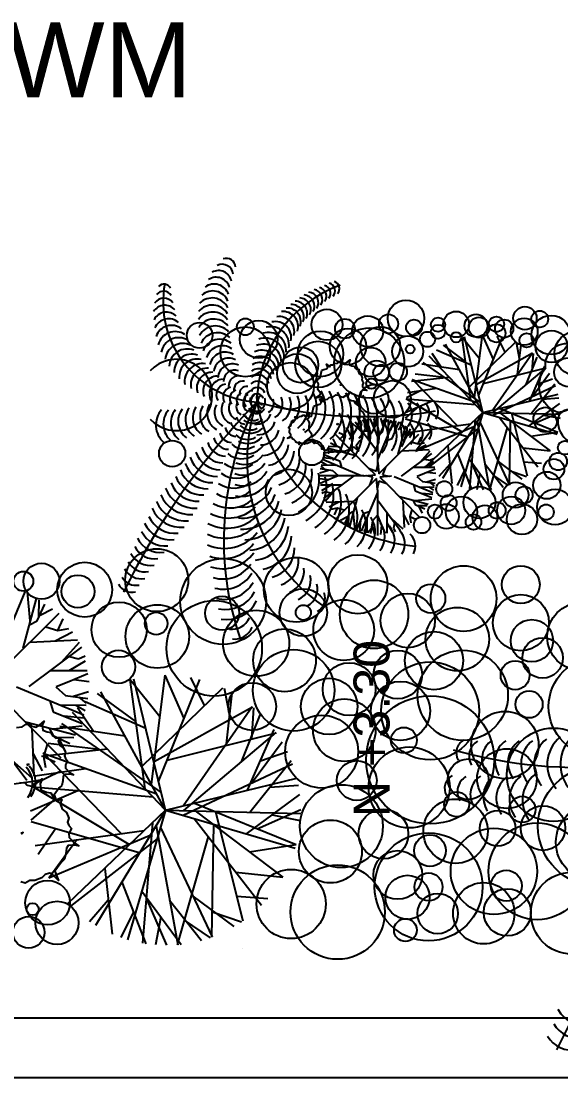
# Model space of a CAD drawing. Header units: inches. Extents: x 0 to 2330, y 0 to 1444.
# Drawn here: x 842.5 to 896.7, y 335.6 to 441.8 of the extents above; entities that cross this region are included whole.
import ezdxf

# ---------------------------------------------------------------- set-up
doc = ezdxf.new("R2010")
doc.units = ezdxf.units.IN
doc.header["$MEASUREMENT"] = 0
for name, color, linetype in [('BOUNDRY WALL', 41, 'Continuous'), ('dIMENSIONS', 40, 'Continuous'), ('Plants', 92, 'Continuous')]:
    doc.layers.add(name, color=color, linetype=linetype)
doc.styles.add('ARCHI', font='arial.ttf')
doc.styles.get("Standard").update_dxf_attribs({"font": 'arial.ttf'})

# ---------------------------------------------------------------- blocks, each defined once
blk = doc.blocks.new('18')
at = {"layer": 'Plants'}
for p, q in [((5999.33, 13068.8), (6006.01, 13085.07)), ((6008.9, 13068.8), (6007.23, 13085.07)), ((5545.99, 13015.82), (5537.57, 13076.74)), ((5554.21, 13056.07), (5537.6, 13076.74)), ((5557.47, 13003.8), (5539.61, 13077.26)), ((5549.5, 13018.38), (5557.12, 13079.4)), ((5553.54, 13019.95), (5576.7, 13076.91)), ((5567.84, 13055.13), (5557.15, 13079.4)), ((5579.27, 13062.37), (5571.61, 13078.07)), ((6004.9, 13053.37), (6012.34, 13081.25)), ((6012.65, 13068.8), (6017.05, 13078.14)), ((6013.61, 13070.78), (6013.76, 13080.4)), ((5557.47, 13003.8), (5521.2, 13070.14)), ((5544.25, 13028.46), (5589.51, 13072.28)), ((5593.69, 13054.73), (5590.35, 13071.88)), ((5992.7, 13040.92), (6025.1, 13073.04)), ((6014.32, 13071.91), (6021.36, 13075.45)), ((5546.33, 13049.62), (5512.37, 13064.48)), ((5540.79, 13053.44), (5519.39, 13069.11)), ((5591.47, 13040.99), (5594.8, 13069.54)), ((6008.5, 13066.53), (6012.65, 13068.8)), ((6017.61, 13065.4), (6024.39, 13063.42)), ((6024.39, 13063.42), (6027.33, 13069.93)), ((6024.39, 13063.42), (6030.52, 13064.55)), ((6027.33, 13069.93), (6027.33, 13069.93)), ((5557.47, 13003.8), (5505.27, 13058.49)), ((5517.11, 13047.87), (5508.17, 13061.12)), ((5551.08, 13031.04), (5606.14, 13061.65)), ((5567.32, 13006.2), (5605.92, 13061.83)), ((5605.63, 13043.62), (5606.84, 13061.05)), ((6022.87, 13057.62), (6032.44, 13062.57)), ((5599.93, 13030.93), (5610.55, 13057.63)), ((6008.34, 13032.01), (6037.71, 13054.08)), ((6008.9, 13056.77), (6035.23, 13058.04)), ((6026.37, 13045.59), (6036.34, 13056.77)), ((5534.85, 13045.18), (5498.2, 13050.74)), ((5555.07, 13013.65), (5499.44, 13052.26)), ((5558.34, 13031.76), (5619.45, 13047.08)), ((5567.6, 13003.57), (5619.29, 13047.31)), ((5603.29, 13014.94), (5618.14, 13048.9)), ((6030.67, 13040.92), (6039.78, 13046.44)), ((6030.77, 13048.7), (6035.94, 13047.57)), ((6035.94, 13047.57), (6039.53, 13049.13)), ((5520.28, 13037.8), (5491.73, 13041.14)), ((5605.51, 13019.01), (5622.67, 13042.06)), ((6020.14, 13040.92), (6040.75, 13040.92)), ((5524.91, 13037.91), (5488.07, 13033.8)), ((5552.6, 13012.7), (5488.87, 13035.59)), ((5532.81, 12990.58), (5488.99, 13035.84)), ((5610.48, 13031.37), (5625.59, 13036.59)), ((6023.43, 13032.01), (6030.52, 13034.84)), ((6030.52, 13034.84), (6041.05, 13039.36)), ((6033.3, 13035.97), (6041.86, 13034.84)), ((6073.16, 12974.75), (6064.74, 13035.66)), ((6081.38, 13014.99), (6064.77, 13035.67)), ((6084.64, 12962.73), (6066.78, 13036.19)), ((6076.67, 12977.31), (6084.29, 13038.33)), ((6080.71, 12978.88), (6103.87, 13035.84)), ((6095.01, 13014.06), (6084.32, 13038.33)), ((6106.44, 13021.3), (6098.78, 13037)), ((5567.2, 13000.95), (5628.45, 13029.83)), ((5604.61, 13002.7), (5627.75, 13031.66)), ((6001.19, 13031.84), (6038.83, 13016.05)), ((6023.26, 13031.84), (6028.64, 13026.98)), ((6033.03, 13026.58), (6041.52, 13029.21)), ((6084.64, 12962.73), (6048.37, 13029.06)), ((6071.42, 12987.39), (6116.68, 13031.21)), ((6120.86, 13013.66), (6117.52, 13030.81)), ((5498.9, 13025.61), (5483.2, 13017.94)), ((5512.74, 13027.02), (5484.31, 13022.85)), ((5993.83, 13024.5), (6025.95, 12992.1)), ((6019.87, 13023.94), (6021.7, 13017.87)), ((6028.64, 13026.98), (6041.09, 13025.21)), ((6036, 13026.02), (6040.24, 13022.58)), ((6073.5, 13008.55), (6039.54, 13023.41)), ((6067.96, 13012.37), (6046.56, 13028.04)), ((6118.64, 12999.92), (6121.97, 13028.47)), ((5537.07, 12984.65), (5483.03, 13017.03)), ((5557.47, 13003.8), (5630.93, 13021.66)), ((5615.81, 13016.72), (5631.75, 13017.84)), ((6021.7, 13017.87), (6037.98, 13011.19)), ((6025.67, 13021.72), (6040.24, 13021.46)), ((6084.64, 12962.73), (6032.44, 13017.42)), ((6034.44, 13021.62), (6039.53, 13018.53)), ((6044.28, 13006.8), (6035.34, 13020.05)), ((6078.25, 12989.97), (6133.31, 13020.58)), ((6094.49, 12965.13), (6133.09, 13020.76)), ((6132.8, 13002.55), (6134.01, 13019.98)), ((5508.26, 13014.65), (5481.87, 13003.27)), ((5550.47, 13011.14), (5482.98, 13016.75)), ((5602.72, 12990.54), (5632.56, 13012.52)), ((6006.28, 13012.3), (6034.16, 13004.86)), ((6082.24, 12972.58), (6026.61, 13011.19)), ((6027.93, 13015.49), (6038.83, 13014.38)), ((6127.1, 12989.85), (6137.72, 13016.56)), ((5495.25, 13009.71), (5482.07, 12998.24)), ((5573.61, 13007.73), (5630.58, 12984.57)), ((5984.91, 13008.86), (6006.99, 12979.49)), ((6009.68, 13008.3), (6010.95, 12981.97)), ((6019.44, 13008.71), (6021.7, 13004.55)), ((6021.7, 13008.3), (6037.98, 13009.97)), ((6062.02, 13004.11), (6025.37, 13009.67)), ((6085.52, 12990.69), (6146.62, 13006.01)), ((6094.77, 12962.49), (6146.46, 13006.24)), ((6130.46, 12973.87), (6145.31, 13007.83)), ((5455.38, 12953.31), (5455.38, 12999.72)), ((5557.47, 13003.8), (5502.78, 12951.6)), ((5557.47, 13003.8), (5518.15, 12939.23)), ((5557.47, 13003.8), (5536.2, 12931.25)), ((5557.47, 13003.8), (5633.05, 13002.04)), ((5557.47, 13003.8), (5630.02, 12982.54)), ((5573.41, 12999.13), (5611.17, 12950.59)), ((5574.08, 13003.41), (5623.11, 12966.3)), ((5585.43, 13002.92), (5600.75, 12941.82)), ((5608.79, 12993.43), (5633.07, 13004.12)), ((5617.16, 13001.18), (5632.85, 12998.13)), ((6018.31, 12999.59), (6016.33, 12992.81)), ((6047.45, 12996.73), (6018.9, 13000.07)), ((6021.7, 13004.55), (6031.04, 13000.15)), ((6023.69, 13003.59), (6033.31, 13003.44)), ((6024.82, 13002.88), (6028.36, 12995.85)), ((6132.68, 12977.94), (6149.84, 13000.99)), ((5455.3, 12964.99), (5433.22, 12994.35)), ((5439.73, 12992.58), (5438.17, 12996.17)), ((5446.38, 12987.31), (5440.86, 12996.43)), ((5446.38, 12976.78), (5446.38, 12997.39)), ((5452.47, 12987.16), (5447.94, 12997.69)), ((5451.33, 12989.95), (5452.47, 12998.5)), ((5455.46, 12957.83), (5471.25, 12995.47)), ((5460.72, 12989.67), (5458.09, 12998.16)), ((5460.32, 12985.28), (5462.09, 12997.73)), ((5461.28, 12992.64), (5464.72, 12996.88)), ((5465.58, 12982.31), (5465.84, 12996.88)), ((5465.69, 12991.08), (5468.77, 12996.18)), ((5469.43, 12978.35), (5476.11, 12994.62)), ((5471.81, 12984.57), (5472.93, 12995.47)), ((5479, 12978.35), (5477.33, 12994.62)), ((5542.73, 12980.03), (5482.15, 12997.31)), ((5495.84, 12993.4), (5486.08, 12978.91)), ((5550.13, 12996.8), (5544.51, 12929.32)), ((5552.19, 12995.14), (5564.23, 12928.51)), ((5554.62, 12994.07), (5583.49, 12932.82)), ((5584.25, 12995.72), (5583.23, 12932.73)), ((6010.53, 12994.33), (6015.48, 12984.76)), ((6052.08, 12996.84), (6015.24, 12992.73)), ((6079.77, 12971.63), (6016.04, 12994.52)), ((6059.98, 12949.51), (6016.16, 12994.77)), ((6137.65, 12990.3), (6152.76, 12995.52)), ((5429.68, 12979.52), (5424.73, 12989.09)), ((5430.53, 12965.54), (5429.26, 12991.87)), ((5441.71, 12983.01), (5430.53, 12992.98)), ((5438.6, 12987.41), (5439.73, 12992.58)), ((5475, 12962.92), (5482.44, 12990.8)), ((5482.75, 12978.35), (5487.15, 12987.69)), ((5483.71, 12980.33), (5483.86, 12989.95)), ((5545.45, 12992.33), (5484.53, 12983.9)), ((5548.83, 12989.61), (5492.17, 12965.7)), ((5552.79, 12987.86), (5504.25, 12950.1)), ((5581.24, 12989.06), (5563.96, 12928.48)), ((5998.5, 12990.83), (6009.68, 12980.86)), ((6016.33, 12992.81), (6017.46, 12986.68)), ((6016.33, 12992.81), (6022.84, 12989.87)), ((6022.84, 12989.87), (6022.84, 12989.87)), ((6094.37, 12959.88), (6155.62, 12988.75)), ((6131.78, 12961.63), (6154.92, 12990.58)), ((5446.38, 12949.34), (5414.26, 12981.74)), ((5417.37, 12983.97), (5417.37, 12983.97)), ((5423.88, 12981.04), (5417.37, 12983.97)), ((5423.88, 12981.04), (5422.75, 12987.16)), ((5455.3, 12980.07), (5452.47, 12987.16)), ((5455.46, 12979.9), (5460.32, 12985.28)), ((5462.8, 12950.47), (5495.2, 12982.59)), ((5484.42, 12981.46), (5491.46, 12985)), ((5507.83, 12987.12), (5492.15, 12965.73)), ((5604.36, 12980.49), (5630.57, 12984.54)), ((6026.07, 12984.54), (6010.37, 12976.87)), ((6039.91, 12985.95), (6011.48, 12981.78)), ((5415.39, 12970.96), (5411.85, 12978)), ((5421.9, 12974.25), (5423.88, 12981.04)), ((5463.36, 12976.51), (5469.43, 12978.35)), ((5478.6, 12976.08), (5482.75, 12978.35)), ((5494.49, 12972.97), (5497.43, 12979.48)), ((5497.43, 12979.48), (5497.43, 12979.48)), ((6077.64, 12970.07), (6010.15, 12975.68)), ((6064.24, 12943.58), (6010.2, 12975.96)), ((6084.64, 12962.73), (6158.1, 12980.59)), ((6142.98, 12975.64), (6158.92, 12976.77)), ((5416.52, 12970.25), (5406.9, 12970.4)), ((5418.5, 12969.29), (5409.17, 12973.69)), ((5487.71, 12974.95), (5494.49, 12972.97)), ((5492.97, 12967.17), (5502.54, 12972.12)), ((5494.49, 12972.97), (5500.62, 12974.1)), ((5523.36, 12971.24), (5527.47, 12934.41)), ((6035.43, 12973.58), (6009.04, 12962.2)), ((6129.89, 12949.47), (6159.73, 12971.45)), ((5418.5, 12965.54), (5402.23, 12963.87)), ((5433.93, 12961.54), (5406.05, 12968.99)), ((5420.77, 12965.14), (5418.5, 12969.29)), ((5478.44, 12941.56), (5507.81, 12963.63)), ((5479, 12966.32), (5505.33, 12967.59)), ((5496.47, 12955.14), (5506.44, 12966.32)), ((5596.73, 12969.15), (5623.1, 12966.28)), ((6022.42, 12968.64), (6009.24, 12957.17)), ((6100.78, 12966.66), (6157.75, 12943.5)), ((5412.28, 12958.35), (5401.38, 12959.47)), ((5439.02, 12942), (5401.38, 12957.8)), ((5418.5, 12955.97), (5402.23, 12962.66)), ((5500.87, 12958.25), (5506.04, 12957.12)), ((5506.04, 12957.12), (5509.63, 12958.68)), ((5532.94, 12963.52), (5546.45, 12929.01)), ((5544.2, 12958.55), (5566.18, 12928.71)), ((6084.64, 12962.73), (6029.95, 12910.53)), ((6084.64, 12962.73), (6045.32, 12898.16)), ((6084.64, 12962.73), (6063.38, 12890.18)), ((6084.64, 12962.73), (6160.22, 12960.97)), ((6084.64, 12962.73), (6157.19, 12941.47)), ((6100.58, 12958.06), (6138.34, 12909.52)), ((6101.25, 12962.34), (6150.28, 12925.23)), ((6112.6, 12961.85), (6127.92, 12900.75)), ((6135.96, 12952.35), (6160.24, 12963.05)), ((6144.33, 12960.1), (6160.02, 12957.06)), ((5414.54, 12952.13), (5399.97, 12952.38)), ((5405.77, 12952.23), (5400.68, 12955.32)), ((5420.34, 12949.9), (5418.5, 12955.97)), ((5454.02, 12946.56), (5455.29, 12952.5)), ((5455.39, 12954.76), (5456.27, 12943.96)), ((5500.77, 12950.47), (5509.88, 12955.99)), ((5525.34, 12953.42), (5514.86, 12941.35)), ((5546.62, 12954.59), (5558, 12928.2)), ((5559.72, 12953.46), (5577.55, 12930.92)), ((5572.68, 12955.76), (5595.73, 12938.6)), ((5597.28, 12955.63), (5614.71, 12954.42)), ((6069.9, 12938.95), (6009.32, 12956.24)), ((6023.01, 12952.33), (6013.25, 12937.84)), ((6077.3, 12955.73), (6071.68, 12888.25)), ((6079.36, 12954.07), (6091.4, 12887.43)), ((6081.79, 12953), (6110.66, 12891.75)), ((6111.42, 12954.65), (6110.4, 12891.66)), ((5407.18, 12947.27), (5398.69, 12944.63)), ((5411.57, 12946.86), (5399.12, 12948.63)), ((5404.21, 12947.82), (5399.97, 12951.27)), ((5416.95, 12942), (5411.57, 12946.86)), ((5446.38, 12949.34), (5454.02, 12946.56)), ((5452.89, 12942.81), (5446.38, 12949.34)), ((5456.27, 12943.96), (5462.8, 12950.47)), ((5462.8, 12950.47), (5460.02, 12942.83)), ((5490.24, 12950.47), (5510.85, 12950.47)), ((5500.62, 12944.39), (5511.15, 12948.91)), ((5539.48, 12946.82), (5532.48, 12932.45)), ((5583.46, 12946.97), (5599.98, 12941.29)), ((6072.62, 12951.26), (6011.7, 12942.83)), ((6035, 12946.05), (6019.32, 12924.66)), ((6076, 12948.54), (6019.34, 12924.63)), ((6079.96, 12946.79), (6031.42, 12909.03)), ((6108.41, 12947.99), (6091.13, 12887.41)), ((5441.78, 12941.92), (5397.14, 12941.92)), ((5431.87, 12941.84), (5402.5, 12919.76)), ((5416.78, 12941.84), (5409.69, 12939.01)), ((5442.09, 12941.93), (5452.89, 12942.81)), ((5450.29, 12940.57), (5444.35, 12941.83)), ((5447.51, 12932.92), (5450.29, 12940.57)), ((5468.22, 12941.46), (5457.42, 12940.58)), ((5457.42, 12940.58), (5463.93, 12934.05)), ((5460.02, 12942.83), (5465.96, 12941.56)), ((5471.29, 12941.39), (5508.93, 12925.6)), ((5493.36, 12941.39), (5498.74, 12936.53)), ((5493.53, 12941.56), (5500.62, 12944.39)), ((5503.4, 12945.52), (5511.96, 12944.39)), ((5554.84, 12944.11), (5551.8, 12928.41)), ((5567.87, 12942.18), (5582.36, 12932.42)), ((6131.53, 12939.42), (6157.74, 12943.47)), ((5406.91, 12937.88), (5398.35, 12939.01)), ((5409.69, 12939.01), (5399.16, 12934.48)), ((5454.04, 12939.43), (5447.51, 12932.92)), ((5454.92, 12928.64), (5454.04, 12939.43)), ((5456.29, 12936.84), (5455.02, 12930.89)), ((5463.93, 12934.05), (5456.29, 12936.84)), ((5463.93, 12934.05), (5496.05, 12901.65)), ((5498.74, 12936.53), (5511.19, 12934.76)), ((5503.13, 12936.13), (5511.62, 12938.76)), ((5506.1, 12935.57), (5510.34, 12932.13)), ((5420.07, 12932.92), (5399.46, 12932.92)), ((5409.54, 12932.92), (5400.43, 12927.41)), ((5413.84, 12928.25), (5403.87, 12917.08)), ((5447.51, 12932.92), (5415.11, 12900.8)), ((5454.93, 12928.32), (5454.93, 12883.68)), ((5489.97, 12933.5), (5491.8, 12927.42)), ((5495.77, 12931.27), (5510.34, 12931.02)), ((5504.54, 12931.17), (5509.63, 12928.08)), ((6050.53, 12930.17), (6054.64, 12893.34)), ((6123.9, 12928.08), (6150.27, 12925.2)), ((5404.27, 12926.27), (5400.68, 12924.72)), ((5409.44, 12925.14), (5404.27, 12926.27)), ((5454.85, 12925.57), (5439.06, 12887.93)), ((5491.8, 12927.42), (5508.08, 12920.74)), ((5498.03, 12925.04), (5508.93, 12923.93)), ((6060.11, 12922.45), (6073.62, 12887.94)), ((5431.31, 12917.08), (5404.98, 12915.8)), ((5435.31, 12920.47), (5427.87, 12892.6)), ((5455.01, 12918.41), (5477.09, 12889.04)), ((5476.38, 12921.85), (5504.26, 12914.41)), ((5479.78, 12917.85), (5481.05, 12891.53)), ((5489.54, 12918.26), (5491.8, 12914.11)), ((5491.8, 12917.85), (5508.08, 12919.52)), ((6071.37, 12917.48), (6093.35, 12887.63)), ((5417.34, 12916.23), (5407.77, 12911.27)), ((5415.82, 12910.42), (5409.69, 12909.29)), ((5415.82, 12910.42), (5412.88, 12903.92)), ((5422.6, 12908.44), (5415.82, 12910.42)), ((5491.8, 12914.11), (5501.14, 12909.7)), ((5493.79, 12913.14), (5503.41, 12912.99)), ((5494.92, 12912.43), (5498.46, 12905.4)), ((6052.51, 12912.35), (6042.03, 12900.28)), ((6073.79, 12913.52), (6085.17, 12887.13)), ((6086.89, 12912.39), (6104.72, 12889.85)), ((6099.85, 12914.69), (6122.9, 12897.53)), ((6124.45, 12914.56), (6141.88, 12913.35)), ((5427.56, 12905.05), (5423.16, 12895.71)), ((5431.71, 12907.31), (5427.56, 12905.05)), ((5431.31, 12905.05), (5432.98, 12888.77)), ((5440.88, 12905.05), (5434.19, 12888.77)), ((5446.95, 12906.89), (5440.88, 12905.05)), ((5463.93, 12906.61), (5463.93, 12886.01)), ((5488.41, 12909.14), (5486.43, 12902.36)), ((6066.65, 12905.75), (6059.65, 12891.38)), ((6110.63, 12905.9), (6127.15, 12900.22)), ((5412.88, 12903.92), (5412.88, 12903.92)), ((5425.89, 12901.93), (5418.85, 12898.4)), ((5426.6, 12903.07), (5426.45, 12893.44)), ((5438.5, 12898.82), (5437.38, 12887.93)), ((5444.73, 12901.09), (5444.47, 12886.51)), ((5454.85, 12903.49), (5449.99, 12898.11)), ((5455.01, 12903.32), (5457.84, 12896.23)), ((5468.6, 12900.39), (5479.78, 12890.41)), ((5480.63, 12903.88), (5485.58, 12894.31)), ((5486.43, 12902.36), (5487.56, 12896.23)), ((5486.43, 12902.36), (5492.94, 12899.42)), ((5492.94, 12899.42), (5492.94, 12899.42)), ((6082.01, 12903.04), (6078.97, 12887.34)), ((6095.04, 12901.11), (6109.53, 12891.35)), ((5449.99, 12898.11), (5448.22, 12885.66)), ((5449.59, 12893.73), (5452.22, 12885.24)), ((5457.84, 12896.23), (5462.37, 12885.7)), ((5458.98, 12893.45), (5457.84, 12884.89)), ((5463.93, 12896.08), (5469.45, 12886.97)), ((5471.71, 12895.98), (5470.58, 12890.82)), ((5444.62, 12892.31), (5441.54, 12887.22)), ((5449.03, 12890.76), (5445.59, 12886.51)), ((5470.58, 12890.82), (5472.14, 12887.22)), ((6127.59, 12885.15), (6127.59, 12885.07))]:
    blk.add_line(p, q, dxfattribs=at)
for points in [[(5630.69, 13003.67, -0.520567), (5618.69, 13046.93, -0.520567), (5644.68, 13070.49, -0.520567), (5659.3, 13056.02, -0.520567)], [(5608.01, 12992.28, 0.520567), (5625.93, 12987.34, 0.520567), (5626.54, 13001.42, 0.520567), (5614.89, 13007.6, 0.520567)], [(5663.67, 12972.55, 0.520567), (5675.09, 12991.69, 0.520567), (5665.19, 13003.98, 0.520567), (5644.5, 13005.7, 0.520567), (5630.53, 12995.85, 0.520567)]]:
    blk.add_lwpolyline(points, format="xyb", close=True, dxfattribs=at)
for points in [[(5403.59, 13015.57), (5402.4, 13015.76), (5401.27, 13017.87), (5399.82, 13018.8), (5397.04, 13018.22), (5394.15, 13017.32), (5396.26, 13018.75), (5399.02, 13020.94), (5399.35, 13022.58), (5396.99, 13026.02), (5397.09, 13028.17), (5397.4, 13031.65), (5396.94, 13032.9), (5395.71, 13034.24), (5397.37, 13036.7), (5398.92, 13037), (5399.58, 13038.91), (5400.87, 13044.77), (5402.76, 13045.57), (5405.43, 13046.3), (5406.75, 13047.81), (5405.18, 13050.71), (5408.64, 13048.15), (5409.52, 13049.99), (5411.52, 13050.19), (5412.85, 13051.47), (5415.96, 13051.86), (5418.18, 13053.38), (5420.63, 13053.24), (5421.53, 13052.1), (5423.64, 13051.7), (5425.86, 13052.99), (5428.3, 13054.92), (5427.31, 13052.75), (5427.66, 13050.03), (5430.12, 13048.98), (5432.12, 13048.71), (5433.25, 13046.84), (5434.92, 13045.4), (5437.04, 13045.68), (5436.27, 13043.92), (5437.18, 13041.41), (5439.08, 13039.91), (5440.21, 13037.35), (5439.66, 13035.53), (5440.23, 13034.13), (5441.35, 13032.72), (5440.25, 13030.46), (5440.26, 13028.63), (5442.5, 13026.25), (5444.74, 13025.01), (5442.18, 13025.3), (5439.95, 13025.15), (5439.07, 13023.99), (5438.86, 13021.52), (5438.21, 13018.93), (5436.77, 13017.57), (5433.9, 13013.68), (5434.91, 13011.19)], [(6001.15, 13009.07), (6004.27, 13009.46), (6006.48, 13010.98), (6008.93, 13010.84), (6009.83, 13009.7), (6011.95, 13009.3), (6014.16, 13010.59), (6016.6, 13012.52), (6015.61, 13010.35), (6015.96, 13007.63), (6018.42, 13006.57), (6020.42, 13006.31), (6021.55, 13004.44), (6023.23, 13003), (6025.34, 13003.28), (6024.57, 13001.52), (6025.48, 12999.01), (6027.38, 12997.51), (6028.51, 12994.95), (6027.96, 12993.13), (6028.53, 12991.73), (6029.65, 12990.31), (6028.55, 12988.06), (6028.56, 12986.23), (6030.81, 12983.85), (6033.04, 12982.61), (6030.48, 12982.9), (6028.25, 12982.75), (6027.37, 12981.59), (6027.16, 12979.12), (6026.51, 12976.53), (6025.07, 12975.17), (6022.21, 12971.28), (6023.21, 12968.79)], [(5392.73, 12976.78), (5392.3, 12976.21), (5393.36, 12973.58), (5391.4, 12975.5), (5390.84, 12975.63), (5389.6, 12975.22), (5388.63, 12974.31), (5386.75, 12973.55), (5385.29, 12973.55), (5383.98, 12972.8), (5382.79, 12973.16), (5380.98, 12973.31), (5380.35, 12973.97), (5379.87, 12973.87), (5378.83, 12972.62), (5378.89, 12974.68), (5377.71, 12974.04), (5377.01, 12974.21), (5375.97, 12974.68), (5375.55, 12974.64), (5375.54, 12975.36), (5373.51, 12977.36), (5372.61, 12977.51), (5371.91, 12978.82), (5371, 12979.4), (5369.26, 12979.04), (5367.46, 12978.48), (5368.77, 12979.37), (5370.5, 12980.74), (5370.7, 12981.77), (5369.23, 12983.92), (5369.29, 12985.26), (5369.49, 12987.43), (5369.2, 12988.22), (5368.43, 12989.05), (5369.47, 12990.59), (5370.44, 12990.78), (5370.85, 12991.97), (5371.66, 12995.64), (5372.84, 12996.14), (5374.5, 12996.59), (5375.33, 12997.53), (5374.35, 12999.35), (5376.51, 12997.74), (5377.06, 12998.9), (5378.31, 12999.02), (5379.14, 12999.82), (5381.09, 13000.06), (5382.47, 13001.01), (5384.01, 13000.93), (5384.57, 13000.22), (5385.89, 12999.97), (5387.27, 13000.77), (5388.8, 13001.98), (5388.18, 13000.62), (5388.35, 12999.33)], [(6002.95, 12978.3), (6006.01, 12978.12), (6007.13, 12976.7), (6009.78, 12976.2), (6012.55, 12977.81), (6015.59, 12980.22), (6014.36, 12977.52), (6014.8, 12974.11), (6017.87, 12972.79), (6020.37, 12972.47), (6021.78, 12970.12), (6023.88, 12968.32), (6026.52, 12968.68), (6025.56, 12966.48), (6026.69, 12963.33), (6029.07, 12961.47), (6030.48, 12958.26), (6029.8, 12955.99), (6030.51, 12954.24), (6031.91, 12952.47), (6030.54, 12949.65), (6030.55, 12947.36), (6033.35, 12944.38), (6036.14, 12942.84), (6032.94, 12943.19), (6030.16, 12943.01), (6029.06, 12941.57), (6028.8, 12938.48), (6027.99, 12935.24), (6026.19, 12933.53), (6022.6, 12928.68), (6024.72, 12923.44), (6020.8, 12927.26), (6019.69, 12927.53), (6017.19, 12926.71), (6015.25, 12924.89), (6011.51, 12923.37), (6008.59, 12923.37), (6005.95, 12921.86), (6003.58, 12922.58)]]:
    blk.add_lwpolyline(points, dxfattribs=at)
for points in [[(5419.1, 13031.04), (5419.77, 13030.88), (5419.11, 13030.36)], [(5398.39, 13017.36), (5402.72, 13014.16), (5403.82, 13016.47), (5406.32, 13016.72), (5407.98, 13018.31), (5411.88, 13018.8), (5414.65, 13020.7), (5417.71, 13020.52), (5418.83, 13019.1), (5421.47, 13018.6), (5424.25, 13020.21), (5427.29, 13022.62), (5426.06, 13019.92), (5426.5, 13016.51), (5429.57, 13015.19), (5432.07, 13014.87), (5433.48, 13012.52), (5435.58, 13010.72), (5438.22, 13011.08), (5437.26, 13008.88), (5438.39, 13005.74), (5440.77, 13003.87), (5442.18, 13000.66), (5441.5, 12998.39), (5442.2, 12996.64), (5443.61, 12994.87), (5442.23, 12992.05), (5442.25, 12989.76), (5445.05, 12986.78), (5447.84, 12985.24), (5444.64, 12985.59), (5441.86, 12985.41), (5440.76, 12983.97), (5440.5, 12980.88), (5439.68, 12977.64), (5437.89, 12975.93), (5434.3, 12971.08), (5436.42, 12965.84), (5432.5, 12969.66), (5431.39, 12969.93), (5428.89, 12969.11), (5426.95, 12967.29), (5423.21, 12965.77), (5420.28, 12965.77), (5417.65, 12964.26), (5415.28, 12964.98), (5411.66, 12965.29), (5410.4, 12966.6), (5409.43, 12966.41), (5407.36, 12963.91), (5407.47, 12968.04), (5405.12, 12966.75), (5403.72, 12967.09), (5401.63, 12968.03), (5400.8, 12967.95), (5400.79, 12969.38), (5396.73, 12973.38), (5394.92, 12973.68), (5393.51, 12976.31), (5391.69, 12977.47), (5388.22, 12976.75), (5384.61, 12975.62), (5387.24, 12977.41), (5390.7, 12980.15), (5391.11, 12982.2), (5388.16, 12986.5), (5388.28, 12989.19), (5388.67, 12993.53), (5388.1, 12995.1), (5386.56, 12996.77), (5388.63, 12999.84), (5390.57, 13000.23), (5391.39, 13002.61), (5393.01, 13009.94), (5395.37, 13010.94), (5398.7, 13011.85), (5400.36, 13013.73)], [(5415.8, 12992.78), (5416.63, 12992.58), (5415.8, 12991.92)], [(6007.41, 12988.64), (6008.07, 12988.48), (6007.41, 12987.96)], [(5383.05, 12987.06), (5383.47, 12986.95), (5383.05, 12986.63)], [(6004.1, 12950.38), (6004.94, 12950.18), (6004.11, 12949.52)]]:
    blk.add_lwpolyline(points, close=True, dxfattribs=at)
for centre, radius in [((5482.75, 13095.4), 17.8), ((5598.63, 13095.48), 11.34), ((6079.66, 13091.52), 17.61), ((6192.2, 13089.25), 16.55), ((5405.73, 13089.17), 15.12), ((5531.6, 13089.57), 12.62), ((5613.01, 13094.68), 8.18), ((6015.09, 13090.91), 10.07), ((6039.32, 13086.18), 15.34), ((6116.88, 13079.62), 24.03), ((6157.82, 13086.16), 18.13), ((5326.25, 13087.08), 8.17), ((5423.25, 13085.35), 9.54), ((5445.51, 13082.81), 15.06), ((5465.78, 13090.03), 9.3), ((5490.55, 13086.42), 7.75), ((5513.97, 13089.19), 6.94), ((5550.97, 13088.18), 11.12), ((5553.83, 13086.51), 9.99), ((5570.81, 13089.64), 7.49), ((5578.36, 13085.36), 8.82), ((5597.91, 13082.41), 13.08), ((5624.07, 13079.14), 19.08), ((6005.02, 13090.91), 5.55), ((6035.55, 13085.24), 9.18), ((6251.43, 13081.22), 18.38), ((6283.45, 13089.03), 10.57), ((5281.74, 13078.83), 12.51), ((5339.26, 13074.98), 18.31), ((5513.97, 13082.29), 6.9), ((5570.81, 13080.81), 8.83), ((6201.31, 13072.38), 19.17), ((6233.05, 13081.22), 8.14), ((5326.25, 13062.81), 24.28), ((5399.49, 13060.71), 22.21), ((5426.26, 13067.9), 17.71), ((5446.99, 13051.85), 34.14), ((5457.81, 13067.88), 19.34), ((5503.71, 13074.93), 7.44), ((5531.6, 13076.96), 5.1), ((5624.47, 13067.94), 15.57), ((5649.17, 13061.2), 21.74), ((6116.25, 13073.03), 9.55), ((6161.71, 13073.42), 13.32), ((6220.16, 13068.9), 15.23), ((6283.48, 13067.72), 15.71), ((5484.52, 13063.14), 15.08), ((5600.22, 13073.94), 6.98), ((6058.58, 13063.8), 15.46), ((6079.97, 13060.04), 17.76), ((6111.85, 13053.38), 26.72), ((6161.71, 13073.42), 4.2), ((6184.3, 13063.55), 16.97), ((6247.88, 13058.51), 17.78), ((6317.32, 13059.9), 19.05), ((5397.35, 13050.51), 22.52), ((6079.35, 13067.27), 6.34), ((6135.35, 13056.21), 18.52), ((5380.01, 13050.04), 17.35), ((5448.33, 13052.74), 14.3), ((5486.74, 13065.44), 4.24), ((6151.22, 13046.66), 17.56), ((6289.62, 13057.6), 11.84), ((5376.72, 13041.49), 19.37), ((6234.82, 13046.47), 16.33), ((6295.63, 13048), 11.33), ((5454.2, 13042.47), 11.83), ((5641.16, 13042.89), 14.11), ((6156.29, 13029.85), 22.84), ((5370.22, 13029.44), 22.81), ((5458.68, 13042.45), 7.75), ((5475.04, 13043.31), 8.66), ((6058.26, 13043.01), 9.26), ((6214.57, 13038.65), 13.57), ((6250.97, 13027.04), 25.27), ((6326.98, 13020.71), 27.95), ((6187.37, 13030.53), 14.81), ((6232.67, 13018.32), 27.41), ((6280.26, 13038.31), 8.09), ((5449.17, 13031.77), 5.1), ((5469.44, 13016.58), 18.09), ((6176.17, 13020.84), 15.8), ((6216.12, 13018.32), 16.55), ((5451.35, 13016.58), 14.24), ((6133.09, 13020.76), 13.37), ((6288.06, 13021.99), 7.6), ((6184.68, 13007.53), 17.48), ((6232.67, 12990.9), 35.85), ((6274.56, 12999.24), 18.85), ((6171.98, 12995.52), 20.39), ((6217.98, 13001.87), 7.24), ((6301.73, 12982.6), 26.14), ((6220.97, 12975.48), 22.65), ((6275.68, 12980.42), 16.7), ((6191.62, 12979.35), 11.15), ((6254, 12980.08), 11.36), ((6326.84, 12953.73), 33.78), ((5255, 12963.63), 12.81), ((5391, 12964.62), 12.41), ((5637.41, 12969.3), 6.68), ((6183.01, 12953.79), 23.22), ((6247.48, 12966), 6.97), ((6284.26, 12963.16), 7.34), ((5630.92, 12955.9), 8.53), ((6246.91, 12950.99), 18.01), ((6295.86, 12952.73), 12.47), ((6324.56, 12944.77), 21.46), ((5626.86, 12948.4), 10.07), ((6206.54, 12949.43), 13.94), ((6270.49, 12952.57), 10.03), ((6176.87, 12939.61), 17.63), ((6268.39, 12928.5), 24.16), ((6292.56, 12928.5), 27.13), ((5368.72, 12925.76), 22.56), ((5620, 12932.68), 13.3), ((6231.8, 12919.78), 30.21), ((6232.57, 12940.11), 8.88), ((6214.6, 12926.49), 13.66), ((5520.05, 12928.97), 7.8), ((5589.49, 12923.28), 12.57), ((6225.49, 12934.74), 1.136868377216161e-13), ((5554.23, 12916.01), 15.6), ((5597.8, 12923.28), 8.32), ((5627.9, 12911.53), 17.44), ((6154.89, 12910.22), 19.37), ((6180.93, 12905.68), 26.43), ((6275.3, 12920.45), 8.66), ((5524.32, 12915.49), 7.75), ((6018.54, 12910.93), 12.47), ((6220.05, 12913.96), 12.33), ((6231.8, 12919.78), 7.84), ((6262.71, 12905.02), 17.18), ((6312, 12905.11), 22.91), ((5536.73, 12906.61), 15.26), ((5571.62, 12908.25), 8.18), ((5585.25, 12908.25), 13.63), ((6275.9, 12905.53), 13.2), ((5510.94, 12907.03), 6.88), ((5522.06, 12902.42), 12.04), ((5559.7, 12901.4), 12.01), ((5595.72, 12899.53), 14.86), ((5619.18, 12906.51), 7.5), ((6010.2, 12907.32), 3.38), ((6023.86, 12899.65), 12.09), ((6236.93, 12904.85), 11.31), ((5548.55, 12896.95), 7.53), ((5498.44, 12893.91), 7.99), ((6007.93, 12894.3), 8.84), ((6218.86, 12895.62), 6.38)]:
    blk.add_circle(centre, radius, dxfattribs=at)
for centre, radius, start, end in [((5307.91, 13145.14), 8.7, 2.11147, 111.37228), ((5303.65, 13137.18), 10.88, 6.15313, 115.41395), ((5300.24, 13129.22), 12.69, 10.1948, 119.45561), ((5297.85, 13122.02), 13.42, 14.23647, 123.49728), ((5343.77, 13111.29), 97.67, 169.33398, 266.33343), ((5405.69, 13122), 8.01, 319.96905, 73.31584), ((5410.94, 13124.44), 7.09, 317.69632, 71.04311), ((5247.09, 13121.4), 7.25, 27.83689, 137.09771), ((5295.94, 13114.31), 14.51, 18.27813, 127.53895), ((5460.4, 13012.03), 122.9, 109.8929, 179.1654), ((5391.46, 13113.76), 9.85, 326.78723, 80.13402), ((5396.58, 13116.99), 8.67, 324.5145, 77.86129), ((5401.49, 13119.8), 7.88, 322.24178, 75.58856), ((5246.61, 13113.11), 8.7, 31.87856, 141.13937), ((5294.59, 13106.11), 15.96, 22.3198, 131.58061), ((5382.62, 13107.24), 11.08, 331.33268, 84.67947), ((5386.8, 13110.48), 10.67, 329.05996, 82.40674), ((5246.87, 13104.09), 10.88, 35.92023, 145.18104), ((5293.96, 13098.18), 17.05, 26.36147, 135.62228), ((5374.7, 13100.24), 11.9, 335.87814, 89.22493), ((5378.59, 13103.83), 11.49, 333.60541, 86.9522), ((5247.86, 13095.48), 12.69, 39.96189, 149.22271), ((5293.99, 13090.95), 17.41, 30.40313, 139.66395), ((5370.97, 13096.49), 12.31, 338.15087, 91.49765), ((5249.36, 13088.05), 13.42, 44.00356, 153.26437), ((5294.54, 13084.1), 17.41, 34.4448, 143.70561), ((5362.95, 13087.36), 14.71, 342.69632, 96.04311), ((5367.05, 13092.22), 13.23, 340.42359, 93.77038), ((5251.53, 13080.41), 14.51, 48.04523, 157.30604), ((5295.57, 13077.31), 17.41, 38.48647, 147.74728), ((5359.32, 13082.41), 14.71, 345.55346, 98.90025), ((5254.43, 13072.62), 15.96, 52.08689, 161.34771), ((5297.08, 13070.6), 17.41, 42.52813, 151.78895), ((5355.39, 13076.55), 15.63, 348.41061, 101.75739), ((5257.82, 13065.43), 17.05, 56.12856, 165.38937), ((5351.14, 13069.48), 17.73, 351.26775, 104.61454), ((5261.44, 13059.16), 17.41, 60.17023, 169.43104), ((5299.06, 13064.02), 17.41, 46.5698, 155.83061), ((5345.65, 13057.74), 18.39, 356.98204, 110.32882), ((5348.54, 13064.19), 17.47, 354.12489, 107.47168), ((5265.32, 13053.49), 17.41, 64.21189, 173.47271), ((5301.49, 13057.59), 17.41, 50.61147, 159.87228), ((5343.9, 13052.79), 17.47, 359.83918, 113.18597), ((5269.59, 13048.1), 17.41, 68.25356, 177.51437), ((5303.82, 13052.7), 15.96, 54.65313, 163.91395), ((5342.37, 13047.79), 16.55, 2.69632, 116.04311), ((5274.22, 13043.03), 17.41, 72.29523, 181.55604), ((5306.72, 13047.28), 15.23, 58.6948, 167.95561), ((5341.03, 13042.72), 15.63, 5.55346, 118.90025), ((5259.27, 13020.71), 34.83, 222.76, 137.24), ((5279.21, 13038.3), 17.41, 76.33689, 185.59771), ((5309.95, 13042.06), 14.51, 62.73647, 171.99728), ((5284.51, 13033.93), 17.41, 80.37856, 189.63937), ((5288.97, 13030.84), 15.96, 84.42023, 193.68104), ((5313.91, 13036.46), 14.51, 66.77813, 176.03895), ((5340.21, 13038.62), 13.66, 8.41061, 121.75739), ((5294.17, 13027.58), 15.23, 88.46189, 197.72271), ((5315.98, 13033.98), 10.88, 70.8198, 180.08061), ((5339.35, 13033.91), 12.31, 11.26775, 124.61454), ((5299.56, 13024.65), 14.51, 92.50356, 201.76437), ((5305.78, 13021.75), 14.51, 96.54523, 205.80604), ((5319.76, 13029.62), 9.79, 74.86147, 184.12228), ((5338.72, 13029.46), 10.67, 14.12489, 127.47168), ((5308.81, 13020.63), 10.88, 100.58689, 209.84771), ((5323.77, 13025.49), 8.7, 78.90313, 188.16395), ((5327.74, 13021.82), 7.25, 82.9448, 192.20561), ((5338.12, 13024.19), 9.85, 16.98204, 130.32882), ((5314.25, 13018.72), 9.79, 104.62856, 213.88937), ((5319.79, 13017.12), 8.7, 108.67023, 217.93104), ((5333.08, 13017.52), 7.25, 86.98647, 196.24728), ((5337.83, 13019.97), 7.95, 19.83918, 133.18597), ((5368.15, 13007.63), 36.21, 309.43508, 28.17444), ((5375.69, 13006.25), 37.04, 310.62556, 29.36492), ((5384.89, 13004.81), 36.21, 311.81603, 30.5554), ((5325.06, 13015.91), 7.25, 112.71189, 221.97271), ((5331.83, 13014.83), 7.25, 116.75356, 226.01437), ((5338.85, 13015.4), 8.14, 159.47829, 250.17527), ((5339.46, 13014.54), 8.14, 129.71119, 220.40817), ((5338.66, 13014.23), 7.25, 120.79523, 230.05604), ((5337.64, 13015.23), 6.57, 22.69632, 136.04311), ((5345.37, 13018.81), 8.14, 161.09367, 251.79065), ((5345.51, 13014.11), 7.25, 124.83689, 234.09771), ((5336.75, 13014.55), 8.94, 301.10175, 19.84111), ((5346.05, 13012.41), 16.39, 303.4827, 22.22206), ((5351.76, 13011.1), 19.02, 304.67317, 23.41254), ((5356.12, 13010.17), 23.05, 305.86365, 24.60301), ((5361.85, 13008.97), 25.68, 307.05413, 25.79349), ((5365.22, 13008.28), 30.73, 308.2446, 26.98397), ((5393.3, 13003.66), 36.21, 313.00651, 31.74587), ((5403.2, 13002.56), 34.74, 314.19698, 32.93635), ((5413.52, 13001.67), 32.86, 315.38746, 34.12682), ((5425.93, 13000.95), 28.92, 316.57794, 35.3173), ((5435.38, 13000.63), 27.95, 317.76841, 36.50778), ((5845.1, 12520.16), 708.05, 135.79693, 154.18022), ((5306.97, 13002.62), 17.91, 149.78598, 240.48296), ((5311.26, 13003.98), 15.06, 151.40136, 242.09834), ((5318.12, 13006.62), 15.06, 153.01675, 243.71373), ((5602, 12879.26), 296.74, 153.0343, 199.32156), ((5322.36, 13008.15), 12.21, 154.63213, 245.32911), ((5325.52, 13009.16), 8.14, 156.24752, 246.9445), ((5332.23, 13012.19), 8.14, 157.8629, 248.55988), ((5500.5, 12956.98), 172.61, 160.77372, 234.97897), ((5444.47, 13408.94), 409.34, 254.85457, 279.41385), ((5507.22, 13045.39), 172.61, 190.54081, 264.74607), ((5343.25, 13012.91), 10.73, 302.29222, 21.03159), ((5446.91, 13000.53), 24.9, 318.95889, 37.69825), ((5458.25, 13000.73), 22.05, 320.14937, 38.88873), ((5471.21, 13001.28), 17.56, 321.33984, 40.07921), ((5481.14, 13002.02), 16.1, 322.53032, 41.26968), ((5492.26, 13003.09), 13.41, 323.72079, 42.46016), ((5501.88, 13004.41), 12.19, 324.91127, 43.65063), ((6317.04, 13248.59), 261.93, 254.15666, 296.32186), ((6940.76, 12520.16), 708.05, 135.79693, 154.18022), ((5261.48, 12991.44), 22.39, 138.47829, 229.17527), ((5267.52, 12992.41), 21.17, 140.09367, 230.79065), ((5273.93, 12993.62), 20.35, 141.70906, 232.40603), ((5280.71, 12995.09), 19.95, 143.32444, 234.02142), ((5287.44, 12996.74), 19.54, 144.93983, 235.6368), ((5293.74, 12998.44), 18.73, 146.55521, 237.25219), ((5300, 13000.3), 17.91, 148.17059, 238.86757), ((5332.6, 13008.47), 3.08, 192.23584, 264.59109), ((5335.71, 13011.32), 8.21, 230.35563, 307.75055), ((5337.94, 13014.28), 9.28, 220.33432, 293.84952), ((5337.19, 13010.75), 8.21, 260.12272, 337.51764), ((5326.51, 13001.6), 9.25, 193.47721, 265.83247), ((5327.78, 13003.32), 3.7, 192.85652, 265.21178), ((5334.36, 13007.05), 11.13, 222.25098, 295.76619), ((5336.99, 13006.9), 14.78, 263.48636, 340.88128), ((5386.77, 12983.76), 36.21, 313.00651, 31.74587), ((5396.67, 12982.66), 34.74, 314.19698, 32.93635), ((5407, 12981.77), 32.86, 315.38746, 34.12682), ((6255.43, 12994.86), 8.14, 119.09367, 209.79065), ((6264.23, 12993.02), 9.77, 120.70906, 211.40603), ((6273.88, 12991.4), 12.21, 122.32444, 213.02142), ((6282.78, 12990.18), 13.84, 123.93983, 214.6368), ((6291.3, 12989.27), 15.06, 125.55521, 216.25219), ((6299.84, 12988.63), 16.28, 127.17059, 217.86757), ((6309.21, 12988.29), 18.32, 128.78598, 219.48296), ((6318.58, 12988.26), 20.35, 130.40136, 221.09834), ((6326.73, 12988.47), 21.17, 132.01675, 222.71373), ((5322.19, 12996.83), 10.49, 194.0979, 266.45316), ((5333.63, 13008.07), 14.78, 233.71926, 311.11419), ((5338.47, 12999.19), 17.24, 266.84999, 344.24491), ((5419.4, 12981.05), 28.92, 316.57794, 35.3173), ((5428.85, 12980.74), 27.95, 317.76841, 36.50778), ((5440.38, 12980.63), 24.9, 318.95889, 37.69825), ((5451.72, 12980.83), 22.05, 320.14937, 38.88873), ((5317.7, 12991.8), 11.41, 194.71859, 267.07385), ((5331.34, 13000.58), 13.91, 224.16765, 297.68286), ((5331.08, 13000.65), 17.24, 237.0829, 314.47782), ((5464.69, 12981.39), 17.56, 321.33984, 40.07921), ((5474.61, 12982.12), 16.1, 322.53032, 41.26968), ((5485.73, 12983.19), 13.41, 323.72079, 42.46016), ((5495.36, 12984.51), 12.19, 324.91127, 43.65063), ((5948.98, 13383.7), 409.34, 254.85457, 279.41385), ((5998.44, 12978.31), 13.41, 323.72079, 42.46016), ((5313.26, 12986.74), 12.34, 195.33928, 267.69454), ((5328.28, 12993.62), 16.23, 226.08432, 299.59952), ((5340.87, 12990.45), 18.47, 270.21363, 347.60855), ((5996.77, 12977.85), 13.41, 323.72079, 42.46016), ((6248.91, 12974.96), 8.14, 119.09367, 209.79065), ((6257.7, 12973.13), 9.77, 120.70906, 211.40603), ((6267.36, 12971.51), 12.21, 122.32444, 213.02142), ((6276.25, 12970.28), 13.84, 123.93983, 214.6368), ((6284.77, 12969.37), 15.06, 125.55521, 216.25219), ((6293.31, 12968.74), 16.28, 127.17059, 217.86757), ((6302.68, 12968.39), 18.32, 128.78598, 219.48296), ((5310.33, 12983.21), 15.42, 195.95997, 268.31523), ((5328.82, 12991.87), 18.47, 240.44654, 317.84146), ((5342.71, 12983.37), 21.55, 273.57727, 350.97219), ((5304.51, 12976.14), 21.59, 197.20135, 269.55661), ((5307.41, 12979.68), 18.5, 196.58066, 268.93592), ((5325.38, 12986.59), 18.55, 228.00098, 301.51619), ((5326.91, 12984.81), 21.55, 243.81017, 321.20509), ((5346.27, 12974.33), 22.17, 276.9409, 354.33582), ((5301.62, 12972.59), 24.67, 197.82204, 270.1773), ((5322.79, 12979.93), 21.34, 229.91765, 303.43286), ((5349.16, 12966.91), 24.63, 280.30454, 357.69946), ((5298.74, 12969.03), 27.76, 198.44273, 270.79799), ((5325.51, 12975.19), 22.17, 247.17381, 324.56873), ((5352.36, 12959.58), 27.09, 283.66818, 1.0631), ((5293.91, 12963.08), 27.76, 199.06342, 271.41868), ((5320.08, 12972.32), 23.19, 231.83432, 305.34952), ((5324.33, 12967.32), 24.63, 250.53745, 327.93237), ((5356.33, 12951.92), 28.94, 287.03181, 4.42673), ((5451.54, 12953.31), 3.84, 347.9659, 0), ((5459.22, 12955.07), 3.84, 180, 184.66495), ((5289.15, 12957.09), 27.76, 199.68411, 272.03937), ((5323.48, 12959.37), 27.09, 253.90108, 331.296), ((5360.67, 12944.43), 30.79, 290.39545, 7.79037), ((5284.45, 12951.04), 27.76, 200.3048, 272.66006), ((5317.56, 12964.64), 25.05, 233.75098, 307.26619), ((5364.39, 12937.86), 33.87, 293.75908, 11.15401), ((5368.39, 12931.38), 36.95, 297.12272, 14.51764), ((5441.78, 12945.76), 3.84, 270, 274.66495), ((5443.55, 12938.08), 3.84, 77.9659, 90), ((5466.76, 12945.32), 3.84, 257.9659, 270), ((5468.53, 12937.64), 3.84, 90, 94.66495), ((5279.81, 12944.94), 27.76, 200.92549, 273.28074), ((5315.15, 12956.44), 26.44, 235.66765, 309.18286), ((5323.12, 12950.75), 28.94, 257.26472, 334.65964), ((5375.32, 12923.43), 36.95, 300.48636, 17.88128), ((5277.11, 12941.25), 30.84, 201.54618, 273.90143), ((5323.17, 12942.09), 30.79, 260.62836, 338.02328), ((5382.7, 12915.9), 36.95, 303.84999, 21.24491), ((5451.09, 12928.32), 3.84, 0, 4.66495), ((5458.77, 12930.09), 3.84, 167.9659, 180), ((5272.58, 12935.07), 30.84, 202.16687, 274.52212), ((5312.97, 12948.18), 27.83, 237.58432, 311.09952), ((5323.14, 12934.54), 33.87, 263.99199, 341.38691), ((5390.51, 12908.82), 36.95, 307.21363, 24.60855), ((5268.12, 12928.85), 30.84, 202.78756, 275.14281), ((5311.47, 12943.06), 32.47, 239.50098, 313.01619), ((5323.39, 12926.93), 36.95, 267.35563, 344.75055), ((5401.61, 12901.14), 33.87, 310.57727, 27.97219), ((5309.99, 12937.92), 37.11, 241.41765, 314.93286), ((5263.72, 12922.57), 30.84, 203.40825, 275.7635), ((5325.46, 12916.59), 36.95, 270.71926, 348.11419), ((5415.09, 12893.72), 28.82, 313.9409, 31.33582), ((5257.64, 12913.71), 27.76, 204.02894, 276.38419), ((5308.53, 12932.75), 41.74, 243.33432, 316.84952), ((5328.13, 12906.39), 36.95, 274.0829, 351.47782), ((5428.22, 12887.59), 24.63, 317.30454, 34.69946), ((5253.41, 12907.33), 27.76, 204.64963, 277.00488), ((5306.91, 12922.91), 41.74, 245.25098, 318.76619), ((5331.39, 12896.37), 36.95, 277.44654, 354.84146), ((5440.64, 12882.68), 21.55, 320.66818, 38.0631), ((5450.92, 12878.98), 20.94, 324.03181, 41.42673), ((5247.56, 12898.32), 24.67, 205.27032, 277.62557), ((5463.24, 12875.81), 18.47, 327.39545, 44.79037), ((5243.5, 12891.82), 24.67, 205.89101, 278.24626), ((5305.61, 12913.01), 41.74, 247.16765, 320.68286), ((5337.22, 12884.19), 33.87, 280.81017, 358.20509), ((5476.62, 12873.49), 15.39, 330.75908, 48.15401), ((5304.78, 12898.44), 37.11, 249.08432, 322.59952), ((5237.86, 12882.67), 21.59, 206.5117, 278.86695), ((5345.23, 12871.05), 28.82, 284.17381, 1.56873), ((5233.97, 12876.08), 21.59, 207.13239, 279.48764), ((5304.3, 12888.49), 37.11, 251.00098, 324.51619), ((5228.57, 12866.79), 18.5, 207.75308, 280.10833), ((5353.58, 12859.22), 24.63, 287.53745, 4.93237), ((5224.85, 12860.09), 18.5, 208.37377, 280.72902), ((5304.6, 12873.91), 32.47, 252.91765, 326.43286), ((5361.93, 12848.79), 21.55, 290.90108, 8.296), ((6320.51, 12860.09), 18.5, 208.37377, 280.72902), ((5304.94, 12863.97), 32.47, 254.83432, 328.34952), ((5219.67, 12850.67), 15.42, 208.99446, 281.34971), ((5369.01, 12840.47), 20.94, 294.26472, 11.65964), ((6315.34, 12850.67), 15.42, 208.99446, 281.34971), ((5216.13, 12843.88), 15.42, 209.61515, 281.9704), ((5305.62, 12854.04), 32.47, 256.75098, 330.26619), ((5378.13, 12831.61), 18.47, 297.62836, 15.02328), ((6311.79, 12843.88), 15.42, 209.61515, 281.9704), ((5306.63, 12844.14), 32.47, 258.66765, 332.18286), ((5388.6, 12822.95), 15.39, 300.99199, 18.38691), ((5307.97, 12834.28), 32.47, 260.58432, 334.09952), ((5313.24, 12811.03), 18.55, 262.50098, 336.01619), ((5315.68, 12801.41), 18.55, 264.41765, 337.93286)]:
    blk.add_arc(centre, radius, start, end, dxfattribs=at)
at = {"layer": 'Plants', "insert": (6189.81, 12958.82), "char_height": 20.132, "width": 188.9228, "attachment_point": 1, "rotation": 90, "style": 'ARCHI'}
blk.add_mtext('N +3.30', dxfattribs=at)

msp = doc.modelspace()

# ---------------------------------------------------------------- linework, layer by layer
at = {"layer": 'BOUNDRY WALL'}
for p, q in [((1066.99429, 341.61423), (622.99429, 341.61423)), ((1072.99429, 335.61423), (622.99429, 335.61423))]:
    msp.add_line(p, q, dxfattribs=at)

# ---------------------------------------------------------------- block references
for p, xscale, yscale, zscale in [((315.78364, -938.42173), 0.1031163595918287, 0.1031163595918287, 0.1031163595918287), ((-234.87694, -1963.63671), 0.1794485982964325, 0.1794485982964325, 0.1794485982964325)]:
    msp.add_blockref('18', p, dxfattribs=dict(xscale=xscale, yscale=yscale, zscale=zscale))

# ---------------------------------------------------------------- texts
at = {"layer": 'dIMENSIONS', "insert": (788.86666, 441.67689), "char_height": 7.5391995, "attachment_point": 1}
msp.add_mtext_dynamic_manual_height_columns("FRONT LAWM \\P25' X 15'", width=154.5109132, gutter_width=37.696, heights=[0], dxfattribs=at)

doc.saveas('drawing.dxf')
